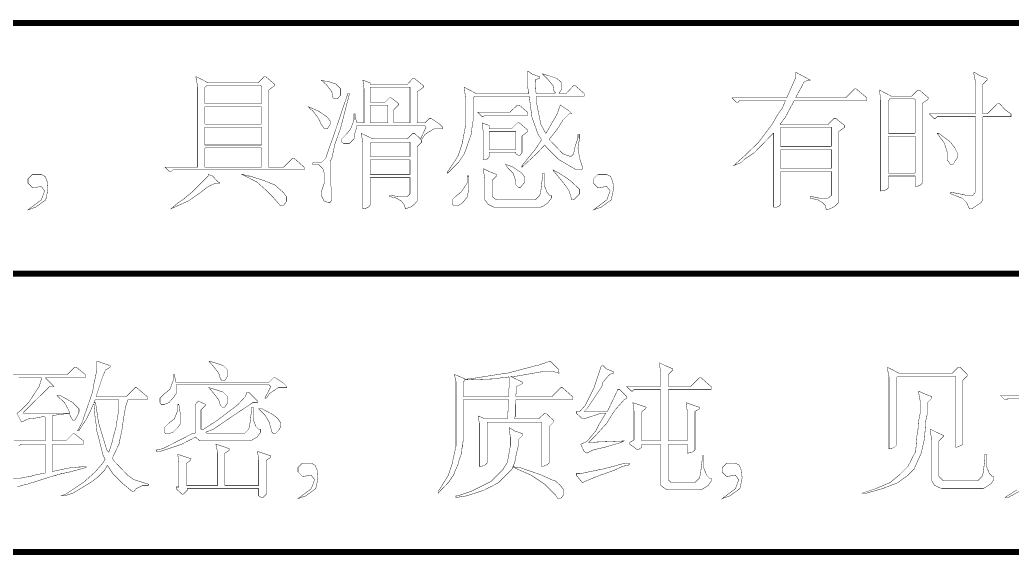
# Model space of a CAD drawing. Extents: x 94 to 452, y -72 to 1042.
# Drawn here: x 265.5 to 290.06, y 86.04 to 99.29 of the extents above; entities that cross this region are included whole.
import ezdxf

# ---------------------------------------------------------------- set-up
doc = ezdxf.new("R2010")
doc.units = 0
doc.header["$MEASUREMENT"] = 0
doc.layers.add('TREE_LAYER', color=7, linetype='Continuous')

msp = doc.modelspace()

# ---------------------------------------------------------------- linework, layer by layer
at = {"layer": 'TREE_LAYER'}
for points, const_width, elevation in [([(221.22612, 99.210443), (399.22612, 99.210443)], 0.15, 178), ([(278.080639, 98.01453), (278.066913, 98.01453), (278.066913, 97.630217), (278.094364, 97.506687), (278.094364, 97.465511), (276.790443, 97.465511), (276.502207, 97.616491), (276.529658, 97.369432), (276.529658, 96.655707), (276.461031, 96.285118), (276.461031, 96.257667), (276.351227, 95.928256), (276.241423, 95.749824), (276.090443, 95.530217), (276.090443, 95.48904), (276.364952, 95.76355), (276.502207, 95.969432), (276.598286, 96.243942), (276.680639, 96.477275), (276.694364, 96.641981), (276.721815, 96.806687), (276.721815, 97.355707), (276.749266, 97.396883), (278.10809, 97.396883), (278.10809, 97.396883), (278.176717, 96.875315), (278.327698, 96.449824), (278.410051, 96.326295), (278.410051, 96.312569), (278.25907, 96.079236), (277.929658, 95.681197), (277.929658, 95.64002), (278.300247, 95.983158), (278.492403, 96.18904), (278.547305, 96.120413), (278.80809, 95.859628), (278.835541, 95.832177), (279.274756, 95.571393), (279.38456, 95.571393), (279.425737, 95.598844), (279.425737, 95.64002), (279.357109, 95.859628), (279.315933, 96.106687), (279.329658, 96.230217), (279.357109, 96.34002), (279.357109, 96.449824), (279.315933, 96.449824), (279.315933, 96.367471), (279.247305, 96.161589), (279.206129, 95.969432), (279.137502, 95.900805), (278.945345, 95.969432), (278.602207, 96.326295), (278.80809, 96.587079), (278.945345, 96.806687), (279.096325, 96.957667), (279.164952, 96.957667), (279.0826, 97.04002), (278.876717, 97.177275), (278.794364, 96.943942), (278.547305, 96.518452), (278.519854, 96.477275), (278.396325, 96.696883), (278.286521, 97.245903), (278.286521, 97.396883), (278.286521, 97.396883), (279.466913, 97.396883), (279.466913, 97.465511), (279.247305, 97.657667), (279.206129, 97.657667), (279.027698, 97.465511), (278.849266, 97.465511), (278.849266, 97.479236), (278.849266, 97.479236), (278.917894, 97.575315), (278.917894, 97.726295), (278.794364, 97.836099), (278.588482, 97.904726), (278.53358, 97.918452), (278.451227, 97.945903), (278.437502, 97.945903), (278.561031, 97.822373), (278.698286, 97.657667), (278.725737, 97.506687), (278.766913, 97.479236), (278.753188, 97.465511), (278.286521, 97.465511), (278.272796, 97.492962), (278.25907, 97.794922), (278.25907, 97.808648), (278.368874, 97.836099), (278.368874, 97.877275), (278.176717, 97.945903), (278.080639, 98.01453), (278.080639, 98.01453)], 0.01, 78), ([(269.872796, 97.877275), (269.85907, 97.877275), (269.85907, 97.849824), (269.900247, 97.630217), (269.900247, 95.64002), (269.900247, 95.64002), (269.090443, 95.64002), (269.200247, 95.530217), (269.241423, 95.530217), (269.2826, 95.571393), (272.535541, 95.571393), (272.535541, 95.64002), (272.288482, 95.859628), (272.247305, 95.859628), (272.027698, 95.64002), (271.657109, 95.64002), (271.657109, 95.64002), (271.657109, 97.547864), (271.80809, 97.657667), (271.80809, 97.685118), (271.780639, 97.712569), (271.588482, 97.877275), (271.547305, 97.877275), (271.396325, 97.726295), (270.161031, 97.726295), (269.872796, 97.877275), (269.872796, 97.877275)], 0.01, 78), ([(272.974756, 97.794922), (272.961031, 97.794922), (273.08456, 97.685118), (273.221815, 97.506687), (273.249266, 97.355707), (273.290443, 97.328256), (273.35907, 97.328256), (273.441423, 97.424334), (273.441423, 97.575315), (273.317894, 97.698844), (273.112011, 97.767471), (273.057109, 97.767471), (272.974756, 97.794922), (272.974756, 97.794922)], 0.01, 78), ([(275.266913, 97.836099), (275.225737, 97.836099), (275.088482, 97.685118), (274.168874, 97.685118), (274.168874, 97.726295), (273.990443, 97.794922), (274.017894, 97.58904), (274.017894, 96.73806), (274.017894, 96.73806), (273.839462, 96.73806), (273.839462, 96.751785), (273.798286, 96.875315), (273.798286, 96.957667), (273.770835, 96.957667), (273.770835, 96.806687), (273.688482, 96.587079), (273.578678, 96.449824), (273.468874, 96.34002), (273.468874, 96.257667), (273.510051, 96.230217), (273.661031, 96.230217), (273.770835, 96.34002), (273.798286, 96.504726), (273.798286, 96.518452), (273.839462, 96.61453), (273.839462, 96.669432), (275.527698, 96.669432), (275.555149, 96.628256), (275.417894, 96.34002), (275.266913, 96.477275), (275.225737, 96.477275), (275.088482, 96.34002), (274.237502, 96.34002), (273.949266, 96.477275), (273.990443, 96.243942), (273.990443, 94.610609), (274.072796, 94.624334), (274.127698, 94.651785), (274.168874, 94.692962), (274.168874, 95.379236), (274.168874, 95.379236), (275.157109, 95.379236), (275.157109, 95.379236), (275.157109, 94.981197), (275.088482, 94.912569), (274.8826, 94.912569), (274.676717, 94.94002), (274.649266, 94.94002), (274.649266, 94.912569), (274.827698, 94.871393), (274.937502, 94.802766), (275.006129, 94.720413), (275.047305, 94.610609), (275.170835, 94.651785), (275.266913, 94.720413), (275.335541, 94.802766), (275.335541, 96.147864), (275.445345, 96.257667), (275.445345, 96.298844), (275.417894, 96.326295), (275.445345, 96.34002), (275.45907, 96.34002), (275.527698, 96.449824), (275.747305, 96.587079), (275.966913, 96.587079), (275.966913, 96.628256), (275.88456, 96.710609), (275.678678, 96.847864), (275.637502, 96.847864), (275.527698, 96.73806), (275.349266, 96.73806), (275.335541, 96.73806), (275.335541, 97.506687), (275.472796, 97.602766), (275.486521, 97.616491), (275.486521, 97.657667), (275.266913, 97.836099), (275.266913, 97.836099)], 0.01, 78), ([(284.710051, 97.987079), (284.710051, 97.987079), (284.710051, 97.86355), (284.490443, 97.369432), (284.476717, 97.355707), (283.131619, 97.355707), (283.241423, 97.245903), (283.2826, 97.245903), (283.310051, 97.287079), (284.449266, 97.287079), (284.449266, 97.287079), (284.380639, 97.108648), (284.270835, 96.957667), (284.119854, 96.696883), (283.790443, 96.257667), (283.43358, 95.91453), (283.172796, 95.681197), (283.351227, 95.749824), (283.43358, 95.832177), (283.680639, 95.996883), (284.147305, 96.477275), (284.161031, 96.477275), (284.161031, 94.651785), (284.243384, 94.651785), (284.298286, 94.679236), (284.339462, 94.720413), (284.339462, 95.530217), (284.339462, 95.530217), (285.574756, 95.530217), (285.588482, 95.530217), (285.588482, 94.94002), (285.506129, 94.871393), (285.300247, 94.871393), (285.094364, 94.912569), (285.066913, 94.912569), (285.066913, 94.871393), (285.25907, 94.830217), (285.368874, 94.761589), (285.437502, 94.692962), (285.464952, 94.583158), (285.478678, 94.583158), (285.588482, 94.624334), (285.68456, 94.679236), (285.766913, 94.761589), (285.766913, 96.518452), (285.904168, 96.61453), (285.917894, 96.628256), (285.917894, 96.669432), (285.698286, 96.847864), (285.657109, 96.847864), (285.506129, 96.696883), (284.325737, 96.696883), (284.325737, 96.710609), (284.449266, 96.875315), (284.668874, 97.287079), (286.466913, 97.287079), (286.466913, 97.355707), (286.206129, 97.575315), (286.164952, 97.575315), (285.945345, 97.355707), (284.710051, 97.355707), (284.710051, 97.369432), (284.792403, 97.520413), (284.915933, 97.753746), (284.943384, 97.767471), (285.066913, 97.794922), (284.710051, 97.987079), (284.710051, 97.987079)], 0.01, 78), ([(289.129658, 97.987079), (289.115933, 97.987079), (289.115933, 97.959628), (289.157109, 97.74002), (289.157109, 96.957667), (289.157109, 96.957667), (288.017894, 96.957667), (288.127698, 96.847864), (288.168874, 96.847864), (288.210051, 96.88904), (289.157109, 96.88904), (289.157109, 96.875315), (289.157109, 95.022373), (289.088482, 94.94002), (288.923776, 94.94002), (288.841423, 94.967471), (288.827698, 94.967471), (288.745345, 94.981197), (288.539462, 95.022373), (288.539462, 94.981197), (288.649266, 94.94002), (288.717894, 94.912569), (288.827698, 94.871393), (288.937502, 94.761589), (289.006129, 94.610609), (289.088482, 94.610609), (289.088482, 94.624334), (289.294364, 94.761589), (289.335541, 94.830217), (289.335541, 96.875315), (289.349266, 96.88904), (290.035541, 96.88904), (290.035541, 96.957667), (289.88456, 97.067471), (289.747305, 97.218452), (289.706129, 97.218452), (289.445345, 96.957667), (289.349266, 96.957667), (289.335541, 96.957667), (289.335541, 97.685118), (289.445345, 97.794922), (289.445345, 97.836099), (289.266913, 97.904726), (289.129658, 97.987079), (289.129658, 97.987079)], 0.01, 78), ([(270.119854, 97.643942), (270.119854, 97.657667), (271.464952, 97.657667), (271.478678, 97.643942), (271.478678, 97.218452), (271.464952, 97.218452), (270.092403, 97.218452), (270.078678, 97.218452), (270.078678, 97.616491), (270.119854, 97.643942), (270.119854, 97.643942)], 0.01, 78), ([(274.168874, 97.616491), (274.168874, 97.616491), (275.157109, 97.616491), (275.157109, 97.616491), (275.157109, 96.73806), (275.157109, 96.73806), (274.75907, 96.73806), (274.75907, 96.73806), (274.75907, 97.067471), (274.868874, 97.177275), (274.868874, 97.218452), (274.690443, 97.355707), (274.649266, 97.355707), (274.539462, 97.245903), (274.168874, 97.245903), (274.168874, 97.259628), (274.168874, 97.616491), (274.168874, 97.616491)], 0.01, 78), ([(286.7826, 97.547864), (286.7826, 97.547864), (286.7826, 97.520413), (286.810051, 97.300805), (286.810051, 95.049824), (286.906129, 95.06355), (286.961031, 95.091001), (287.002207, 95.132177), (287.002207, 95.420413), (287.002207, 95.420413), (287.647305, 95.420413), (287.661031, 95.420413), (287.661031, 95.159628), (287.702207, 95.159628), (287.798286, 95.200805), (287.839462, 95.241981), (287.839462, 97.218452), (287.976717, 97.31453), (287.990443, 97.328256), (287.990443, 97.355707), (287.770835, 97.547864), (287.729658, 97.547864), (287.578678, 97.396883), (287.070835, 97.396883), (286.7826, 97.547864), (286.7826, 97.547864)], 0.01, 78), ([(273.661031, 97.465511), (273.619854, 97.465511), (273.619854, 97.465511), (273.249266, 96.367471), (273.153188, 96.106687), (273.070835, 95.859628), (272.961031, 95.749824), (272.741423, 95.749824), (272.741423, 95.708648), (272.892403, 95.708648), (273.002207, 95.598844), (273.029658, 95.502766), (273.029658, 95.228256), (272.961031, 95.022373), (272.961031, 94.94002), (273.029658, 94.802766), (273.139462, 94.761589), (273.180639, 94.761589), (273.221815, 94.830217), (273.221815, 95.104726), (273.180639, 95.228256), (273.180639, 95.791001), (273.221815, 95.859628), (273.290443, 96.175315), (273.290443, 96.18904), (273.441423, 96.61453), (273.661031, 97.465511), (273.661031, 97.465511)], 0.01, 78), ([(287.029658, 97.31453), (287.029658, 97.328256), (287.647305, 97.328256), (287.661031, 97.31453), (287.661031, 96.491001), (287.647305, 96.477275), (287.002207, 96.477275), (287.002207, 96.491001), (287.002207, 97.287079), (287.029658, 97.31453), (287.029658, 97.31453)], 0.01, 78), ([(270.078678, 97.136099), (270.092403, 97.136099), (271.464952, 97.136099), (271.478678, 97.136099), (271.478678, 96.710609), (271.464952, 96.696883), (270.092403, 96.696883), (270.078678, 96.710609), (270.078678, 97.136099), (270.078678, 97.136099)], 0.01, 78), ([(272.645345, 97.136099), (272.631619, 97.136099), (272.755149, 97.026295), (272.892403, 96.847864), (272.961031, 96.696883), (273.029658, 96.600805), (273.112011, 96.587079), (273.180639, 96.696883), (273.180639, 96.779236), (273.112011, 96.875315), (272.892403, 97.026295), (272.645345, 97.136099), (272.645345, 97.136099)], 0.01, 78), ([(274.168874, 97.177275), (274.168874, 97.177275), (274.60809, 97.177275), (274.60809, 97.177275), (274.60809, 96.73806), (274.60809, 96.73806), (274.168874, 96.73806), (274.168874, 96.73806), (274.168874, 97.177275), (274.168874, 97.177275)], 0.01, 78), ([(277.861031, 97.177275), (277.819854, 97.177275), (277.627698, 96.998844), (276.831619, 96.998844), (276.941423, 96.88904), (276.968874, 96.88904), (277.010051, 96.916491), (278.066913, 96.916491), (278.066913, 96.998844), (277.861031, 97.177275), (277.861031, 97.177275)], 0.01, 78), ([(270.078678, 96.628256), (270.092403, 96.628256), (271.464952, 96.628256), (271.478678, 96.628256), (271.478678, 96.18904), (271.464952, 96.18904), (270.092403, 96.18904), (270.078678, 96.18904), (270.078678, 96.628256), (270.078678, 96.628256)], 0.01, 78), ([(276.941423, 96.73806), (276.941423, 96.73806), (276.941423, 96.724334), (276.968874, 96.532177), (276.968874, 95.818452), (277.051227, 95.818452), (277.119854, 95.900805), (277.119854, 95.996883), (277.119854, 96.010609), (277.778678, 96.010609), (277.778678, 95.969432), (277.847305, 95.928256), (277.888482, 95.941981), (277.929658, 95.996883), (277.929658, 96.408648), (278.066913, 96.518452), (278.066913, 96.559628), (278.053188, 96.573354), (277.861031, 96.73806), (277.819854, 96.73806), (277.668874, 96.587079), (277.119854, 96.587079), (277.119854, 96.669432), (276.941423, 96.73806), (276.941423, 96.73806)], 0.01, 78), ([(284.339462, 96.628256), (284.339462, 96.628256), (285.574756, 96.628256), (285.588482, 96.628256), (285.588482, 96.161589), (285.574756, 96.147864), (284.339462, 96.147864), (284.339462, 96.161589), (284.339462, 96.628256), (284.339462, 96.628256)], 0.01, 78), ([(277.119854, 96.518452), (277.119854, 96.518452), (277.778678, 96.518452), (277.778678, 96.518452), (277.778678, 96.079236), (277.778678, 96.079236), (277.119854, 96.079236), (277.119854, 96.079236), (277.119854, 96.518452), (277.119854, 96.518452)], 0.01, 78), ([(287.002207, 96.408648), (287.002207, 96.408648), (287.647305, 96.408648), (287.661031, 96.408648), (287.661031, 95.502766), (287.647305, 95.48904), (287.002207, 95.48904), (287.002207, 95.502766), (287.002207, 96.408648), (287.002207, 96.408648)], 0.01, 78), ([(288.251227, 96.477275), (288.210051, 96.477275), (288.278678, 96.381197), (288.388482, 96.230217), (288.457109, 96.010609), (288.457109, 95.818452), (288.539462, 95.708648), (288.60809, 95.708648), (288.649266, 95.791001), (288.717894, 95.887079), (288.717894, 95.969432), (288.649266, 96.106687), (288.539462, 96.257667), (288.525737, 96.271393), (288.251227, 96.477275), (288.251227, 96.477275)], 0.01, 78), ([(270.078678, 96.106687), (270.092403, 96.120413), (271.464952, 96.120413), (271.478678, 96.106687), (271.478678, 95.64002), (271.464952, 95.64002), (270.092403, 95.64002), (270.078678, 95.64002), (270.078678, 96.106687), (270.078678, 96.106687)], 0.01, 78), ([(274.196325, 96.257667), (274.210051, 96.257667), (275.157109, 96.257667), (275.157109, 96.257667), (275.157109, 95.900805), (275.157109, 95.900805), (274.168874, 95.900805), (274.168874, 95.900805), (274.168874, 96.230217), (274.196325, 96.257667), (274.196325, 96.257667)], 0.01, 78), ([(284.339462, 96.079236), (284.339462, 96.079236), (285.574756, 96.079236), (285.588482, 96.079236), (285.588482, 95.612569), (285.574756, 95.598844), (284.339462, 95.598844), (284.339462, 95.612569), (284.339462, 96.079236), (284.339462, 96.079236)], 0.01, 78), ([(274.168874, 95.818452), (274.168874, 95.818452), (275.157109, 95.818452), (275.157109, 95.818452), (275.157109, 95.461589), (275.157109, 95.461589), (274.168874, 95.461589), (274.168874, 95.461589), (274.168874, 95.818452), (274.168874, 95.818452)], 0.01, 78), ([(276.9826, 95.598844), (276.968874, 95.598844), (276.968874, 95.585118), (277.010051, 95.365511), (277.010051, 94.830217), (277.092403, 94.720413), (277.229658, 94.651785), (278.396325, 94.651785), (278.464952, 94.679236), (278.574756, 94.761589), (278.657109, 94.871393), (278.657109, 94.94002), (278.615933, 94.94002), (278.547305, 95.022373), (278.478678, 95.200805), (278.478678, 95.48904), (278.437502, 95.48904), (278.437502, 95.406687), (278.396325, 95.049824), (278.368874, 94.94002), (278.25907, 94.830217), (277.298286, 94.830217), (277.188482, 94.912569), (277.188482, 95.310609), (277.298286, 95.420413), (277.298286, 95.461589), (277.119854, 95.530217), (276.9826, 95.598844), (276.9826, 95.598844)], 0.01, 78), ([(277.531619, 95.708648), (277.517894, 95.708648), (277.586521, 95.612569), (277.710051, 95.48904), (277.778678, 95.283158), (277.778678, 95.200805), (277.847305, 95.132177), (277.888482, 95.132177), (277.998286, 95.269432), (277.998286, 95.392962), (277.915933, 95.502766), (277.710051, 95.64002), (277.531619, 95.708648), (277.531619, 95.708648)], 0.01, 78), ([(278.698286, 95.571393), (278.698286, 95.571393), (278.712011, 95.543942), (278.917894, 95.296883), (279.013972, 95.173354), (279.096325, 95.049824), (279.164952, 94.830217), (279.206129, 94.830217), (279.357109, 94.981197), (279.357109, 95.091001), (279.151227, 95.283158), (279.027698, 95.379236), (278.849266, 95.48904), (278.698286, 95.571393), (278.698286, 95.571393)], 0.01, 78), ([(266.029658, 95.461589), (265.810051, 95.461589), (265.700247, 95.351785), (265.700247, 95.241981), (265.810051, 95.132177), (266.029658, 95.159628), (266.112011, 95.049824), (266.029658, 94.830217), (265.700247, 94.583158), (265.892403, 94.651785), (266.139462, 94.830217), (266.194364, 95.091001), (266.180639, 95.269432), (266.125737, 95.406687), (266.029658, 95.461589), (266.029658, 95.461589)], 0.01, 78), ([(270.161031, 95.461589), (270.161031, 95.461589), (270.161031, 95.420413), (269.776717, 95.036099), (269.529658, 94.830217), (269.419854, 94.761589), (269.241423, 94.610609), (269.666913, 94.802766), (269.927698, 94.981197), (270.161031, 95.159628), (270.339462, 95.241981), (270.449266, 95.241981), (270.449266, 95.269432), (270.40809, 95.269432), (270.270835, 95.420413), (270.161031, 95.461589), (270.161031, 95.461589)], 0.01, 78), ([(271.012011, 95.461589), (270.998286, 95.461589), (271.368874, 95.269432), (271.615933, 95.049824), (271.739462, 94.926295), (271.945345, 94.692962), (272.027698, 94.692962), (272.027698, 94.692962), (272.096325, 94.78904), (272.096325, 94.912569), (272.027698, 95.008648), (271.80809, 95.200805), (271.53358, 95.310609), (271.190443, 95.420413), (271.149266, 95.420413), (271.012011, 95.461589), (271.012011, 95.461589)], 0.01, 78), ([(276.612011, 95.420413), (276.570835, 95.420413), (276.570835, 95.241981), (276.419854, 95.022373), (276.2826, 94.912569), (276.200247, 94.830217), (276.200247, 94.720413), (276.241423, 94.692962), (276.364952, 94.692962), (276.461031, 94.761589), (276.570835, 94.898844), (276.612011, 95.077275), (276.612011, 95.420413), (276.612011, 95.420413)], 0.01, 78), ([(280.029658, 95.461589), (279.810051, 95.461589), (279.700247, 95.351785), (279.700247, 95.241981), (279.810051, 95.132177), (280.029658, 95.159628), (280.112011, 95.049824), (280.029658, 94.830217), (279.700247, 94.583158), (279.892403, 94.651785), (280.139462, 94.830217), (280.194364, 95.091001), (280.180639, 95.269432), (280.125737, 95.406687), (280.029658, 95.461589), (280.029658, 95.461589)], 0.01, 78), ([(221.22612, 93.001716), (449.22612, 93.001716)], 0.15, 228), ([(266.894983, 90.689785), (266.853806, 90.689785), (266.675375, 90.511354), (265.275375, 90.511354)], 0.01, 79), ([(265.426355, 87.72508), (265.659689, 87.793707), (265.68714, 87.793707), (265.796944, 87.834883), (265.810669, 87.834883), (266.373414, 88.013315), (266.38714, 88.013315), (266.524395, 88.054491), (266.53812, 88.054491), (266.66165, 88.081942), (266.675375, 88.081942), (267.142042, 88.205472), (267.142042, 88.232923), (267.114591, 88.232923), (267.100865, 88.232923), (266.991061, 88.219197), (266.977336, 88.219197), (266.949885, 88.219197), (266.81263, 88.205472), (266.771454, 88.205472), (266.304787, 88.109393), (266.304787, 88.109393), (266.304787, 88.781942), (266.304787, 88.781942), (267.073414, 88.781942), (267.073414, 88.864295), (266.853806, 89.042727), (266.81263, 89.042727), (266.634199, 88.864295), (266.304787, 88.864295), (266.304787, 88.864295), (266.304787, 89.481942), (266.318512, 89.495668), (266.730277, 89.55057), (266.744003, 89.481942), (266.81263, 89.372138), (266.81263, 89.372138), (266.853806, 89.372138), (266.922434, 89.481942), (266.96361, 89.578021), (266.96361, 89.660374), (266.81263, 89.811354), (266.496944, 89.989785), (266.414591, 89.989785), (266.606748, 89.811354), (266.702826, 89.632923), (266.730277, 89.564295), (266.716552, 89.55057), (265.577336, 89.55057), (265.577336, 89.564295), (266.236159, 90.209393), (266.345963, 90.209393), (266.126355, 90.429001), (266.126355, 90.429001), (267.114591, 90.429001), (267.114591, 90.511354), (266.894983, 90.689785), (266.894983, 90.689785)], 0.01, 79), ([(267.416552, 90.840766), (267.402826, 90.840766), (267.402826, 90.607432), (267.320473, 90.223119), (267.320473, 90.195668), (267.293022, 90.058413), (267.032238, 89.303511), (266.922434, 89.111354), (266.96361, 89.111354), (266.96361, 89.12508), (267.142042, 89.399589), (267.251846, 89.619197), (267.320473, 89.783903), (267.334199, 89.770178), (267.36165, 89.440766), (267.36165, 89.42704), (267.36165, 89.385864), (267.389101, 89.27606), (267.402826, 89.111354), (267.430277, 89.015276), (267.553806, 88.521158), (267.608708, 88.411354), (267.553806, 88.315276), (267.36165, 88.095668), (267.08714, 87.848609), (266.634199, 87.546648), (266.524395, 87.505472), (266.606748, 87.505472), (266.81263, 87.574099), (267.251846, 87.834883), (267.430277, 87.972138), (267.594983, 88.136844), (267.66361, 88.260374), (267.800865, 88.054491), (268.047924, 87.807432), (268.281257, 87.615276), (268.322434, 87.615276), (268.391061, 87.697629), (268.404787, 87.697629), (268.542042, 87.766256), (268.679297, 87.766256), (268.679297, 87.793707), (268.336159, 87.903511), (268.322434, 87.903511), (268.171454, 88.013315), (267.842042, 88.356452), (267.78714, 88.438805), (267.951846, 88.781942), (267.979297, 88.919197), (268.020473, 89.097629), (268.06165, 89.399589), (268.102826, 89.632923), (268.102826, 89.674099), (268.171454, 89.879981), (268.171454, 89.879981), (268.651846, 89.879981), (268.651846, 89.962334), (268.391061, 90.181942), (268.349885, 90.181942), (268.130277, 89.962334), (267.389101, 89.962334), (267.389101, 89.97606), (267.430277, 90.099589), (267.444003, 90.140766), (267.553806, 90.470178), (267.622434, 90.621158), (267.732238, 90.689785), (267.732238, 90.730962), (267.718512, 90.730962), (267.416552, 90.840766), (267.416552, 90.840766)], 0.01, 79), ([(270.189101, 90.840766), (270.175375, 90.840766), (270.285179, 90.717236), (270.422434, 90.538805), (270.46361, 90.40155), (270.504787, 90.360374), (270.573414, 90.360374), (270.642042, 90.470178), (270.642042, 90.621158), (270.532238, 90.730962), (270.326355, 90.799589), (270.271454, 90.813315), (270.189101, 90.840766), (270.189101, 90.840766)], 0.01, 79), ([(278.630277, 90.840766), (278.314591, 90.730962), (278.28714, 90.730962), (277.559689, 90.538805), (277.518512, 90.538805), (276.653806, 90.40155), (276.585179, 90.40155), (276.585179, 90.387825), (276.516552, 90.387825), (276.516552, 90.40155), (276.489101, 90.415276), (276.255767, 90.511354), (276.296944, 90.332923), (276.296944, 88.740766), (276.214591, 88.370178), (276.214591, 88.342727), (276.104787, 88.013315), (275.994983, 87.834883), (275.857728, 87.615276), (275.857728, 87.574099), (276.118512, 87.848609), (276.255767, 88.054491), (276.269493, 88.109393), (276.365571, 88.329001), (276.365571, 88.370178), (276.434199, 88.562334), (276.447924, 88.72704), (276.46165, 88.72704), (276.46165, 88.768217), (276.475375, 88.891746), (276.475375, 89.879981), (276.475375, 89.879981), (277.58714, 89.879981), (277.600865, 89.879981), (277.58714, 89.770178), (277.58714, 89.770178), (277.58714, 89.674099), (277.58714, 89.674099), (277.58714, 89.591746), (277.573414, 89.591746), (277.573414, 89.495668), (277.573414, 89.495668), (277.573414, 89.413315), (277.573414, 89.413315), (277.010669, 89.413315), (276.845963, 89.481942), (276.873414, 89.303511), (276.873414, 88.232923), (276.969493, 88.246648), (277.024395, 88.274099), (277.065571, 88.315276), (277.065571, 89.303511), (277.093022, 89.330962), (278.410669, 89.330962), (278.410669, 89.330962), (278.410669, 88.232923), (278.451846, 88.232923), (278.547924, 88.274099), (278.602826, 88.315276), (278.602826, 89.221158), (278.71263, 89.330962), (278.71263, 89.372138), (278.520473, 89.55057), (278.493022, 89.55057), (278.342042, 89.413315), (277.765571, 89.413315), (277.751846, 89.413315), (277.751846, 89.454491), (277.765571, 89.468217), (277.765571, 89.564295), (277.765571, 89.564295), (277.765571, 89.660374), (277.765571, 89.660374), (277.765571, 89.756452), (277.779297, 89.770178), (277.779297, 89.879981), (277.779297, 89.879981), (279.179297, 89.879981), (279.179297, 89.962334), (278.932238, 90.181942), (278.891061, 90.181942), (278.671454, 89.962334), (277.793022, 89.962334), (277.779297, 89.962334), (277.779297, 90.030962), (277.793022, 90.030962), (277.793022, 90.209393), (277.930277, 90.278021), (277.944003, 90.291746), (277.944003, 90.319197), (277.655767, 90.456452), (277.683218, 90.456452), (277.806748, 90.470178), (278.43812, 90.579981), (278.71263, 90.579981), (278.849885, 90.538805), (278.822434, 90.648609), (278.630277, 90.840766), (278.630277, 90.840766)], 0.01, 79), ([(279.934199, 90.730962), (279.906748, 90.730962), (279.893022, 90.717236), (279.714591, 90.181942), (279.494983, 89.742727), (279.357728, 89.591746), (279.275375, 89.591746), (279.275375, 89.55057), (279.426355, 89.413315), (279.467532, 89.413315), (279.893022, 89.55057), (280.002826, 89.55057), (280.002826, 89.55057), (279.83812, 89.27606), (279.755767, 89.111354), (279.536159, 88.85057), (279.385179, 88.781942), (279.467532, 88.603511), (279.536159, 88.562334), (279.700865, 88.644687), (280.002826, 88.713315), (280.085179, 88.740766), (280.373414, 88.823119), (280.455767, 88.864295), (279.769493, 88.836844), (279.673414, 88.823119), (279.577336, 88.823119), (279.755767, 89.00155), (280.016552, 89.289785), (280.236159, 89.632923), (280.455767, 89.879981), (280.524395, 89.921158), (280.524395, 89.962334), (280.345963, 90.140766), (280.304787, 90.140766), (280.044003, 89.591746), (279.467532, 89.591746), (279.467532, 89.591746), (279.549885, 89.674099), (279.906748, 90.209393), (279.934199, 90.319197), (280.098905, 90.511354), (280.194983, 90.538805), (280.194983, 90.579981), (280.016552, 90.648609), (279.934199, 90.730962), (279.934199, 90.730962)], 0.01, 79), ([(281.334199, 90.799589), (281.334199, 90.799589), (281.334199, 90.772138), (281.36165, 90.55253), (281.36165, 90.223119), (281.36165, 90.209393), (280.524395, 90.209393), (280.634199, 90.099589), (280.675375, 90.099589), (280.702826, 90.140766), (281.36165, 90.140766), (281.36165, 90.140766), (281.36165, 88.864295), (281.36165, 88.864295), (280.894983, 88.864295), (280.894983, 88.864295), (280.894983, 89.591746), (280.991061, 89.660374), (281.004787, 89.70155), (280.675375, 89.811354), (280.702826, 89.605472), (280.702826, 88.891746), (280.593022, 88.823119), (280.593022, 88.781942), (280.702826, 88.713315), (280.785179, 88.644687), (280.81263, 88.644687), (280.894983, 88.713315), (280.894983, 88.781942), (281.36165, 88.781942), (281.36165, 88.781942), (281.36165, 87.766256), (281.51263, 87.656452), (282.349885, 87.656452), (282.418512, 87.683903), (282.528316, 87.75253), (282.610669, 87.862334), (282.610669, 87.944687), (282.569493, 87.944687), (282.500865, 88.013315), (282.432238, 88.191746), (282.432238, 88.493707), (282.391061, 88.493707), (282.391061, 88.397629), (282.349885, 88.054491), (282.322434, 87.944687), (282.21263, 87.834883), (281.622434, 87.834883), (281.553806, 87.903511), (281.553806, 88.781942), (281.553806, 88.781942), (282.020473, 88.781942), (282.020473, 88.781942), (282.020473, 88.562334), (282.116552, 88.57606), (282.171454, 88.603511), (282.21263, 88.644687), (282.21263, 89.591746), (282.322434, 89.660374), (282.322434, 89.70155), (282.308708, 89.70155), (281.993022, 89.811354), (282.020473, 89.605472), (282.020473, 88.864295), (282.020473, 88.864295), (281.553806, 88.864295), (281.553806, 88.864295), (281.553806, 90.140766), (281.553806, 90.140766), (282.610669, 90.140766), (282.610669, 90.209393), (282.36361, 90.429001), (282.322434, 90.429001), (282.102826, 90.209393), (281.553806, 90.209393), (281.553806, 90.223119), (281.553806, 90.511354), (281.66361, 90.621158), (281.66361, 90.648609), (281.471454, 90.730962), (281.334199, 90.799589), (281.334199, 90.799589)], 0.01, 79), ([(286.975375, 90.689785), (286.975375, 90.689785), (286.975375, 90.662334), (287.016552, 90.442727), (287.016552, 88.672138), (287.098905, 88.685864), (287.153806, 88.713315), (287.194983, 88.754491), (287.194983, 90.429001), (287.236159, 90.470178), (288.649885, 90.470178), (288.66361, 90.470178), (288.66361, 88.713315), (288.704787, 88.713315), (288.800865, 88.754491), (288.842042, 88.781942), (288.842042, 90.360374), (288.951846, 90.470178), (288.951846, 90.511354), (288.773414, 90.689785), (288.732238, 90.689785), (288.581257, 90.538805), (287.26361, 90.538805), (286.975375, 90.689785), (286.975375, 90.689785)], 0.01, 79), ([(265.467532, 90.429001), (266.044003, 90.429001), (266.044003, 90.429001), (265.975375, 90.209393), (265.714591, 89.811354), (265.522434, 89.619197), (265.426355, 89.55057), (265.536159, 89.330962), (265.714591, 89.413315), (265.865571, 89.42704), (266.085179, 89.468217), (266.126355, 89.454491), (266.126355, 88.864295), (266.11263, 88.864295), (265.357728, 88.864295)], 0.01, 79), ([(269.324395, 90.511354), (269.296944, 90.511354), (269.296944, 90.360374), (269.214591, 90.140766), (269.077336, 90.030962), (268.967532, 89.921158), (268.967532, 89.811354), (268.994983, 89.770178), (269.077336, 89.770178), (269.18714, 89.811354), (269.296944, 89.934883), (269.365571, 90.030962), (269.365571, 90.236844), (269.365571, 90.25057), (269.365571, 90.25057), (271.671454, 90.25057), (271.71263, 90.209393), (271.56165, 89.921158), (271.602826, 89.921158), (271.671454, 90.030962), (271.891061, 90.181942), (272.110669, 90.181942), (272.110669, 90.209393), (272.028316, 90.291746), (271.822434, 90.429001), (271.781257, 90.429001), (271.671454, 90.319197), (269.351846, 90.319197), (269.351846, 90.346648), (269.324395, 90.511354), (269.324395, 90.511354)], 0.01, 79), ([(277.58714, 90.442727), (277.58714, 90.456452), (277.614591, 90.442727), (277.614591, 90.168217), (277.600865, 90.168217), (277.600865, 90.072138), (277.600865, 90.058413), (277.600865, 89.962334), (277.58714, 89.962334), (276.475375, 89.962334), (276.475375, 89.962334), (276.475375, 90.319197), (276.516552, 90.374099), (277.285179, 90.40155), (277.422434, 90.429001), (277.58714, 90.442727), (277.58714, 90.442727)], 0.01, 79), ([(270.189101, 90.181942), (270.175375, 90.181942), (270.285179, 90.058413), (270.422434, 89.879981), (270.46361, 89.742727), (270.504787, 89.70155), (270.573414, 89.70155), (270.642042, 89.811354), (270.642042, 89.962334), (270.532238, 90.072138), (270.326355, 90.140766), (270.271454, 90.154491), (270.189101, 90.181942), (270.189101, 90.181942)], 0.01, 79), ([(271.16361, 90.072138), (271.122434, 90.072138), (271.081257, 89.962334), (270.889101, 89.756452), (270.422434, 89.399589), (270.024395, 89.138805), (269.983218, 89.15253), (269.983218, 89.632923), (270.093022, 89.742727), (270.093022, 89.770178), (269.914591, 89.85253), (269.845963, 89.770178), (269.845963, 89.070178), (269.832238, 89.056452), (269.76361, 89.042727), (269.036159, 88.672138), (268.885179, 88.644687), (268.885179, 88.603511), (268.967532, 88.603511), (269.502826, 88.781942), (269.845963, 88.960374), (269.955767, 88.864295), (271.191061, 88.864295), (271.259689, 88.891746), (271.369493, 88.960374), (271.451846, 89.070178), (271.451846, 89.15253), (271.410669, 89.15253), (271.342042, 89.221158), (271.273414, 89.399589), (271.273414, 89.70155), (271.232238, 89.70155), (271.232238, 89.605472), (271.191061, 89.262334), (271.16361, 89.15253), (271.053806, 89.042727), (270.134199, 89.042727), (270.106748, 89.070178), (270.106748, 89.083903), (270.285179, 89.15253), (271.259689, 89.811354), (271.383218, 89.811354), (271.383218, 89.85253), (271.16361, 90.072138), (271.16361, 90.072138)], 0.01, 79), ([(287.744003, 90.099589), (287.744003, 90.099589), (287.744003, 90.085864), (287.785179, 89.866256), (287.785179, 89.536844), (287.744003, 89.330962), (287.730277, 89.097629), (287.702826, 88.974099), (287.702826, 88.919197), (287.675375, 88.603511), (287.483218, 88.232923), (287.291061, 88.040766), (287.044003, 87.834883), (286.68714, 87.683903), (286.357728, 87.574099), (286.467532, 87.574099), (286.851846, 87.683903), (287.208708, 87.821158), (287.236159, 87.834883), (287.483218, 88.013315), (287.634199, 88.164295), (287.81263, 88.562334), (287.853806, 88.740766), (287.894983, 88.919197), (287.908708, 89.111354), (287.922434, 89.289785), (287.922434, 89.344687), (287.96361, 89.536844), (287.96361, 89.811354), (288.073414, 89.921158), (288.073414, 89.962334), (287.894983, 90.030962), (287.744003, 90.099589), (287.744003, 90.099589)], 0.01, 79), ([(292.630277, 89.989785), (289.775375, 89.989785), (289.885179, 89.879981), (289.926355, 89.879981), (289.967532, 89.921158), (291.16165, 89.921158)], 0.01, 79), ([(267.36165, 89.879981), (267.375375, 89.879981), (267.951846, 89.879981), (267.951846, 89.879981), (267.951846, 89.660374), (267.896944, 89.330962), (267.883218, 89.303511), (267.883218, 89.221158), (267.800865, 88.919197), (267.800865, 88.891746), (267.704787, 88.589785), (267.691061, 88.589785), (267.649885, 88.644687), (267.553806, 88.960374), (267.540081, 89.00155), (267.444003, 89.330962), (267.375375, 89.797629), (267.36165, 89.811354), (267.334199, 89.811354), (267.36165, 89.879981), (267.36165, 89.879981)], 0.01, 79), ([(269.434199, 89.770178), (269.406748, 89.770178), (269.406748, 89.619197), (269.324395, 89.413315), (269.18714, 89.303511), (269.077336, 89.193707), (269.077336, 89.083903), (269.104787, 89.042727), (269.18714, 89.042727), (269.296944, 89.083903), (269.406748, 89.193707), (269.475375, 89.289785), (269.475375, 89.509393), (269.434199, 89.770178), (269.434199, 89.770178)], 0.01, 79), ([(271.493022, 89.660374), (271.410669, 89.660374), (271.56165, 89.509393), (271.671454, 89.330962), (271.71263, 89.179981), (271.740081, 89.083903), (271.781257, 89.042727), (271.822434, 89.042727), (271.904787, 89.12508), (271.959689, 89.221158), (271.959689, 89.303511), (271.877336, 89.42704), (271.753806, 89.523119), (271.493022, 89.660374), (271.493022, 89.660374)], 0.01, 79), ([(277.614591, 89.193707), (277.614591, 89.193707), (277.614591, 89.166256), (277.642042, 88.946648), (277.642042, 88.740766), (277.573414, 88.370178), (277.573414, 88.342727), (277.46361, 88.164295), (277.16165, 87.862334), (276.667532, 87.615276), (276.33812, 87.505472), (276.296944, 87.505472), (276.296944, 87.464295), (276.557728, 87.505472), (276.983218, 87.642727), (277.353806, 87.834883), (277.683218, 88.164295), (277.696944, 88.219197), (277.710669, 88.219197), (277.820473, 88.164295), (278.16361, 88.013315), (278.493022, 87.793707), (278.753806, 87.532923), (278.822434, 87.436844), (278.891061, 87.436844), (278.959689, 87.532923), (278.959689, 87.656452), (278.891061, 87.75253), (278.753806, 87.87606), (278.698905, 87.889785), (278.424395, 88.013315), (278.396944, 88.02704), (277.875375, 88.205472), (277.847924, 88.205472), (277.751846, 88.219197), (277.710669, 88.232923), (277.751846, 88.342727), (277.793022, 88.562334), (277.834199, 88.72704), (277.834199, 88.891746), (277.944003, 89.00155), (277.944003, 89.042727), (277.751846, 89.111354), (277.614591, 89.193707), (277.614591, 89.193707)], 0.01, 79), ([(288.045963, 89.15253), (288.032238, 89.15253), (288.032238, 89.12508), (288.073414, 88.905472), (288.073414, 87.87606), (288.142042, 87.766256), (288.320473, 87.683903), (289.349885, 87.683903), (289.418512, 87.72508), (289.542042, 87.807432), (289.610669, 87.903511), (289.610669, 87.985864), (289.569493, 87.985864), (289.500865, 88.054491), (289.432238, 88.232923), (289.432238, 88.534883), (289.391061, 88.534883), (289.391061, 88.438805), (289.349885, 88.081942), (289.322434, 87.985864), (289.21263, 87.87606), (288.36165, 87.87606), (288.251846, 87.985864), (288.251846, 88.864295), (288.36165, 88.974099), (288.36165, 89.00155), (288.183218, 89.083903), (288.045963, 89.15253), (288.045963, 89.15253)], 0.01, 79), ([(265.467532, 88.754491), (265.494983, 88.754491), (265.536159, 88.781942), (266.11263, 88.781942), (266.126355, 88.781942), (266.126355, 88.068217), (266.11263, 88.068217), (265.83812, 88.013315), (265.810669, 87.999589), (265.522434, 87.944687), (265.316552, 87.944687)], 0.01, 79), ([(270.367532, 88.781942), (270.353806, 88.781942), (270.353806, 88.768217), (270.394983, 88.57606), (270.394983, 87.766256), (270.381257, 87.766256), (269.626355, 87.766256), (269.626355, 87.766256), (269.626355, 88.315276), (269.722434, 88.383903), (269.736159, 88.42508), (269.406748, 88.534883), (269.434199, 88.329001), (269.434199, 87.72508), (269.365571, 87.72508), (269.365571, 87.683903), (269.516552, 87.546648), (269.544003, 87.546648), (269.653806, 87.656452), (269.640081, 87.683903), (269.653806, 87.683903), (271.410669, 87.683903), (271.410669, 87.683903), (271.410669, 87.505472), (271.479297, 87.464295), (271.520473, 87.464295), (271.602826, 87.546648), (271.602826, 88.383903), (271.698905, 88.45253), (271.71263, 88.493707), (271.383218, 88.603511), (271.410669, 88.397629), (271.410669, 87.766256), (271.410669, 87.766256), (270.573414, 87.766256), (270.573414, 87.766256), (270.573414, 88.562334), (270.683218, 88.630962), (270.683218, 88.672138), (270.367532, 88.781942), (270.367532, 88.781942)], 0.01, 79), ([(272.714591, 88.315276), (272.494983, 88.315276), (272.385179, 88.205472), (272.385179, 88.095668), (272.494983, 87.985864), (272.714591, 88.013315), (272.796944, 87.903511), (272.714591, 87.683903), (272.385179, 87.436844), (272.577336, 87.505472), (272.824395, 87.683903), (272.879297, 87.944687), (272.865571, 88.123119), (272.810669, 88.260374), (272.714591, 88.315276), (272.714591, 88.315276)], 0.01, 79), ([(280.593022, 88.315276), (280.483218, 88.315276), (279.920473, 88.164295), (279.893022, 88.164295), (279.769493, 88.136844), (279.371454, 88.054491), (279.275375, 88.054491), (279.275375, 88.013315), (279.41263, 87.848609), (279.426355, 87.834883), (279.783218, 87.985864), (280.208708, 88.136844), (280.414591, 88.232923), (280.593022, 88.274099), (280.593022, 88.315276), (280.593022, 88.315276)], 0.01, 79), ([(283.214591, 88.315276), (282.994983, 88.315276), (282.885179, 88.205472), (282.885179, 88.095668), (282.994983, 87.985864), (283.214591, 88.013315), (283.296944, 87.903511), (283.214591, 87.683903), (282.885179, 87.436844), (283.077336, 87.505472), (283.324395, 87.683903), (283.379297, 87.944687), (283.365571, 88.123119), (283.310669, 88.260374), (283.214591, 88.315276), (283.214591, 88.315276)], 0.01, 79), ([(290.18714, 87.656452), (289.885179, 87.464295), (289.967532, 87.464295), (290.434199, 87.72508)], 0.01, 79), ([(221.22612, 86.113007), (399.22612, 86.113007)], 0.15, 178)]:
    msp.add_lwpolyline(points, dxfattribs=dict(at, const_width=const_width, elevation=elevation))

doc.saveas('drawing.dxf')
